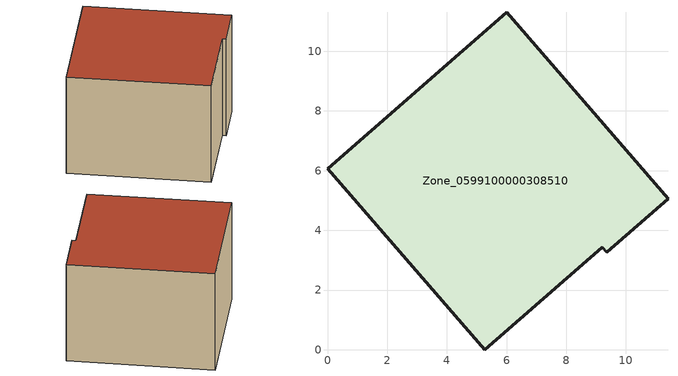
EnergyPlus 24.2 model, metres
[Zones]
Zone_0599100000308510
 floor ground (C_G): 0,6.06 6.01,11.31 11.41,5.06 9.35,3.27 9.2,3.43 5.27,0 z0
 wall outside (C_F): 6.01,11.31 0,6.06 5.27,0 9.2,3.43 9.35,3.27 11.41,5.06 6.01,11.31 z0:6.08
 roof outside (C_R): 11.41,5.06 6.01,11.31 0,6.06 5.27,0 9.2,3.43 9.35,3.27 z6.08
[BUILDING]
Pand.0599100000308510: North Axis=0; Terrain=City; Loads Convergence Tolerance Value=0.04; Temperature Convergence Tolerance Value=0.4; Solar Distribution=FullExterior; Maximum Number of Warmup Days=25; Minimum Number of Warmup Days=1
[Site:Location]
Rotterdam.The.Hague.AP_ZH_NLD Design_Conditions: Latitude=51.96; Longitude=4.45; Time Zone=1; Elevation=-4.5
[SITE:GROUNDTEMPERATURE:BUILDINGSURFACE]
18, 18, 18, 18, 18, 18, 18, 18, 18, 18, 18, 18
[MATERIAL] Thermal Absorptance=0.9; Solar Absorptance=0.7; Visible Absorptance=0.7
Name | Roughness | Thickness | Conductivity | Density | Specific Heat
G.TI.1946 | MediumSmooth | 0.15 | 1 | 540 | 1210
F.TI.1946 | Rough | 0.3 | 0.857143 | 1920 | 840
R.TI.1946 | MediumRough | 0.2 | 0.1 | 1500 | 1000
[CONSTRUCTION]
C_G: G.TI.1946
C_F: F.TI.1946
C_R: R.TI.1946
[ZONE]
Zone_0599100000308510: Type=1; Multiplier=1; Ceiling Height=Autocalculate; Volume=Autocalculate; Floor Area=autocalculate; Part of Total Floor Area=Yes
[ZONEINFILTRATION:DESIGNFLOWRATE]
Infil_Zone_0599100000308510: Zone or ZoneList or Space or SpaceList=Zone_0599100000308510; Schedule=AlwaysOn; Design Flow Rate Calculation Method=Flow/Area; Flow Rate per Floor Area=0.003; Constant Term Coefficient=1; Temperature Term Coefficient=0; Velocity Term Coefficient=0; Velocity Squared Term Coefficient=0
[HVACTEMPLATE:ZONE:IDEALLOADSAIRSYSTEM]
Zone_0599100000308510: Maximum Heating Supply Air Temperature=50; Minimum Cooling Supply Air Temperature=13; Maximum Heating Supply Air Humidity Ratio=0.0156; Minimum Cooling Supply Air Humidity Ratio=0.0077; Heating Limit=NoLimit; Cooling Limit=NoLimit; Dehumidification Control Type=ConstantSensibleHeatRatio; Cooling Sensible Heat Ratio=0.7; Dehumidification Setpoint=60; Humidification Control Type=None; Humidification Setpoint=30; Outdoor Air Method=None; Outdoor Air Flow Rate per Person=0.00944; Outdoor Air Flow Rate per Zone Floor Area=0; Outdoor Air Flow Rate per Zone=0; Demand Controlled Ventilation Type=None; Outdoor Air Economizer Type=NoEconomizer; Heat Recovery Type=None; Sensible Heat Recovery Effectiveness=0.7; Latent Heat Recovery Effectiveness=0.65
[ZONECONTROL:THERMOSTAT]
ThermostatControl_Zone_0599100000308510: Zone or ZoneList=Zone_0599100000308510; Control Type Schedule=DualSetpointControlType; Control 1=Thermostat_Zone_0599100000308510; Temperature Difference Between Cutout And Setpoint=0
[THERMOSTATSETPOINT:DUALSETPOINT]
Thermostat_Zone_0599100000308510: Heating Setpoint Temperature Schedule=HeatingSetpoint_Zone_0599100000308510; Cooling Setpoint Temperature Schedule=CoolingSetpoint_Zone_0599100000308510
[SCHEDULE:COMPACT]
HeatingSetpoint_Zone_0599100000308510: Through: 12/31, For: AllDays, Until: 24:00, 21
CoolingSetpoint_Zone_0599100000308510: Through: 12/31, For: AllDays, Until: 24:00, 24
DualSetpointControlType: Through: 12/31, For: AllDays, Until: 24:00, 4
AlwaysOn: Through: 12/31, For: AllDays, Until: 24:00, 1
